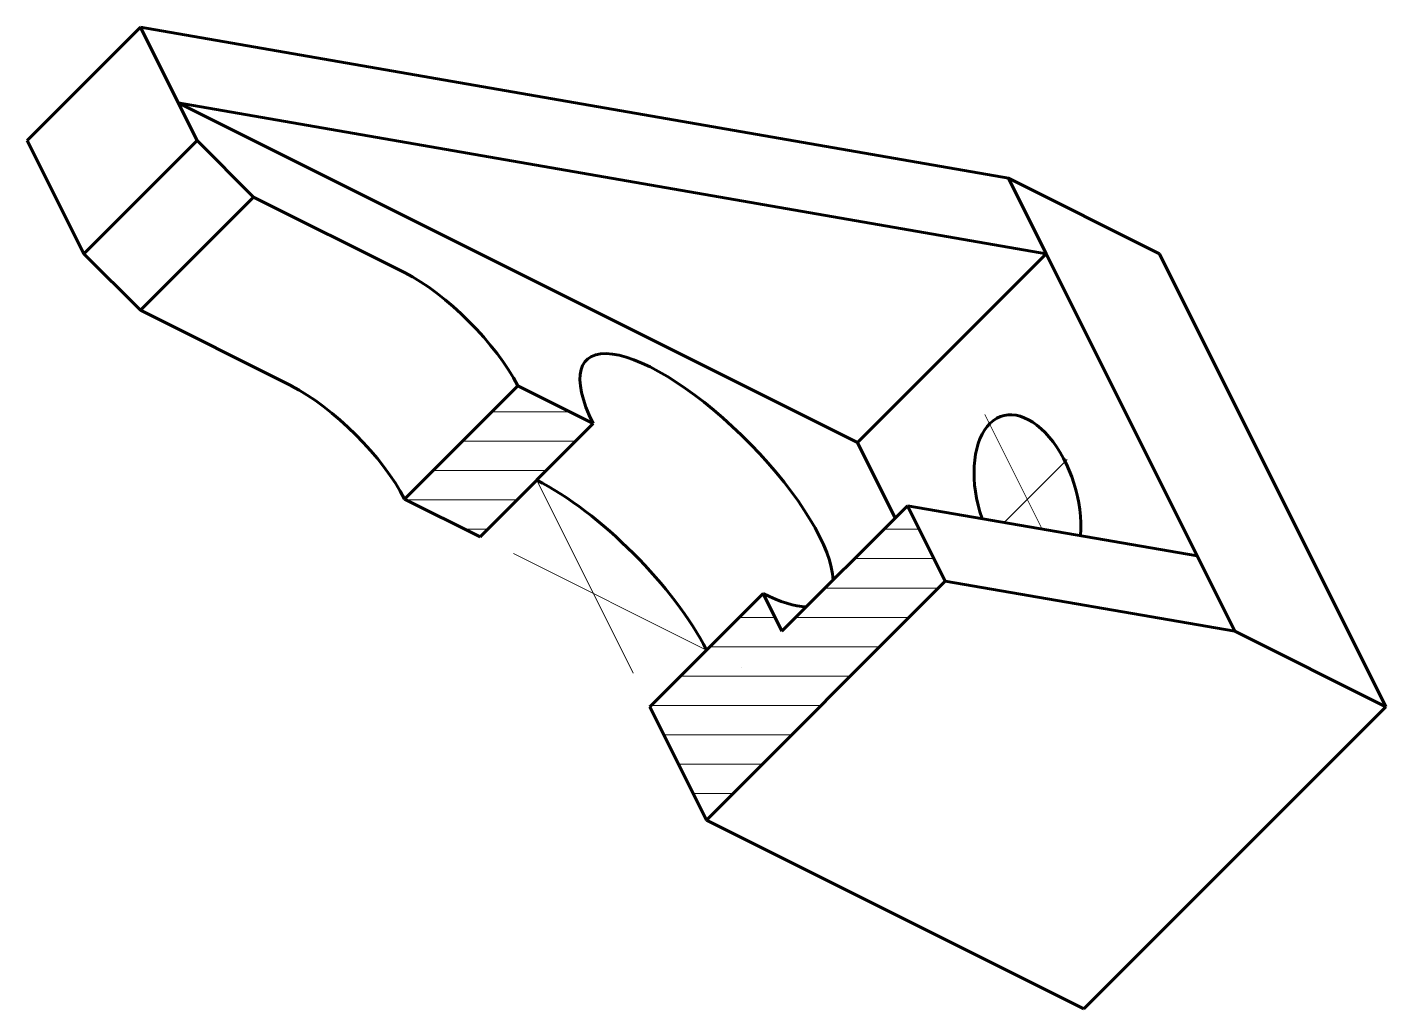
# Model space of a CAD drawing. Header units: millimetres. Extents: x 177 to 399, y -32 to 242.
# Drawn here: x 177.2 to 297.2, y -32 to 54.7 of the extents above; entities outside this region: 3.
import ezdxf

# ---------------------------------------------------------------- set-up
doc = ezdxf.new("R2010")
doc.units = ezdxf.units.MM
doc.linetypes.add('CENTER2', pattern=[28.575, 19.05, -3.175, 3.175, -3.175])
for name, color, linetype, lineweight in [('PV-21B', 7, 'Continuous', 60), ('ОСИ', 1, 'CENTER2', 20), ('ШТРИХОВКА', 7, 'Continuous', 20)]:
    doc.layers.add(name, color=color, linetype=linetype, lineweight=lineweight)

# ---------------------------------------------------------------- blocks, each defined once
blk = doc.blocks.new('*U8')
at = {"layer": 'PV-21B'}
for p, q in [((177.2, 44.7, 221.9), (187.2, 54.7, 241.9)), ((190.53, 48.03, 238.56), (187.2, 54.7, 241.9)), ((187.2, 54.7, 241.9), (263.86, 41.36, 305.23)), ((250.53, 18.03, 268.56), (190.53, 48.03, 238.56)), ((267.2, 34.7, 301.9), (190.53, 48.03, 238.56)), ((192.2, 44.7, 236.9), (190.53, 48.03, 238.56)), ((177.2, 44.7, 221.9), (182.2, 34.7, 216.9)), ((182.2, 34.7, 216.9), (192.2, 44.7, 236.9)), ((197.2, 39.7, 236.9), (192.2, 44.7, 236.9)), ((277.2, 34.7, 311.9), (263.86, 41.36, 305.23)), ((263.86, 41.36, 305.23), (267.2, 34.7, 301.9)), ((187.2, 29.7, 216.9), (197.2, 39.7, 236.9)), ((210.53, 33.03, 243.56), (197.2, 39.7, 236.9)), ((182.2, 34.7, 216.9), (187.2, 29.7, 216.9)), ((250.53, 18.03, 268.56), (267.2, 34.7, 301.9)), ((267.2, 34.7, 301.9), (280.53, 8.03, 288.56)), ((297.2, -5.3, 291.9), (277.2, 34.7, 311.9)), ((187.2, 29.7, 216.9), (200.53, 23.03, 223.56)), ((210.53, 13.03, 223.56), (220.53, 23.03, 243.56)), ((220.53, 23.03, 243.56), (227.2, 19.7, 246.9)), ((227.2, 19.7, 246.9), (217.2, 9.7, 226.9)), ((250.53, 18.03, 268.56), (253.86, 11.36, 265.23)), ((217.2, 9.7, 226.9), (210.53, 13.03, 223.56)), ((243.86, 1.36, 245.23), (254.94, 12.44, 267.39)), ((254.94, 12.44, 267.39), (258.28, 5.78, 264.05)), ((254.94, 12.44, 267.39), (280.53, 8.03, 288.56)), ((280.53, 8.03, 288.56), (283.86, 1.36, 285.23)), ((258.28, 5.78, 264.05), (237.2, -15.3, 221.9)), ((283.86, 1.36, 285.23), (258.28, 5.78, 264.05)), ((232.2, -5.3, 226.9), (242.2, 4.7, 246.9)), ((242.2, 4.7, 246.9), (243.86, 1.36, 245.23)), ((283.86, 1.36, 285.23), (297.2, -5.3, 291.9)), ((237.2, -15.3, 221.9), (232.2, -5.3, 226.9)), ((270.53, -31.97, 238.56), (297.2, -5.3, 291.9)), ((237.2, -15.3, 221.9), (270.53, -31.97, 238.56))]:
    blk.add_line(p, q, dxfattribs=at)
at = {"layer": 'PV-21B', "extrusion": (-0.57735, -0.57735, 0.57735)}
for centre, major_axis, start_param, end_param in [((213.86, 26.36, 240.23), (-7.07, 7.07), -2.356194, -0.785398), ((237.2, 14.7, 251.9), (10.61, -10.61), 0.339837, 3.926991), ((237.2, 14.7, 251.9), (10.61, -10.61), -0.785398, -0.339837)]:
    blk.add_ellipse(centre, major_axis=major_axis, ratio=0.57735, start_param=start_param, end_param=end_param, dxfattribs=at)
at = {"layer": 'PV-21B', "extrusion": (0.57735, 0.57735, -0.57735)}
for centre, major_axis, start_param, end_param in [((203.86, 16.36, 220.23), (7.07, -7.07), -2.356194, -0.785398), ((265.54, 13.02, 278.56), (0, 7.07, 7.07), -2.124096, 1.694097), ((227.2, 4.7, 231.9), (10.61, -10.61), -2.356194, -0.785398)]:
    blk.add_ellipse(centre, major_axis=major_axis, ratio=0.57735, start_param=start_param, end_param=end_param, dxfattribs=at)

msp = doc.modelspace()

# ---------------------------------------------------------------- hatches: boundary and pattern name
at = {"layer": 'ШТРИХОВКА', "extrusion": (-0.57735, -0.57735, 0.57735)}
h = msp.add_hatch(dxfattribs=at)
h.set_pattern_fill('ANSI31', color=256, angle=15)
h.paths.add_polyline_path([(146.72, 302.38), (139.65, 298.3), (139.65, 273.81), (146.72, 277.89)])
h = msp.add_hatch(dxfattribs=at)
h.set_pattern_fill('ANSI31', color=256, angle=15)
h.paths.add_polyline_path([(178.54, 323.4), (171.47, 327.48), (171.47, 300.34), (167.94, 302.38), (167.94, 277.89), (178.54, 271.76)])

# ---------------------------------------------------------------- linework, layer by layer
at = {"color": 2}
for p, q in [((374.09, 241.59, 25), (374.09, 226.59, 25)), ((374.09, 226.59, 25), (379.09, 221.59, 25)), ((399.09, 221.59, 25), (379.09, 221.59, 25))]:
    msp.add_line(p, q, dxfattribs=at)
at = {"layer": 'ОСИ', "extrusion": (-0.57735, -0.57735, 0.57735)}
for p, q in [((266.85, 10.39, 277.24), (261.79, 20.51, 282.3)), ((263.49, 10.97, 274.46), (269.05, 16.54, 285.59)), ((222.2, 14.7, 236.9), (232.2, -5.3, 226.9)), ((237.2, -0.3, 236.9), (217.2, 9.7, 226.9)), ((237.2, -0.3, 236.9), (237.2, -0.3, 236.9)), ((240.27, -1.84, 238.43), (240.27, -1.84, 238.43))]:
    msp.add_line(p, q, dxfattribs=at)

# ---------------------------------------------------------------- block references
at = {"layer": 'PV-21B'}
msp.add_blockref('*U8', (0, 0), dxfattribs=at)

doc.saveas('drawing.dxf')
